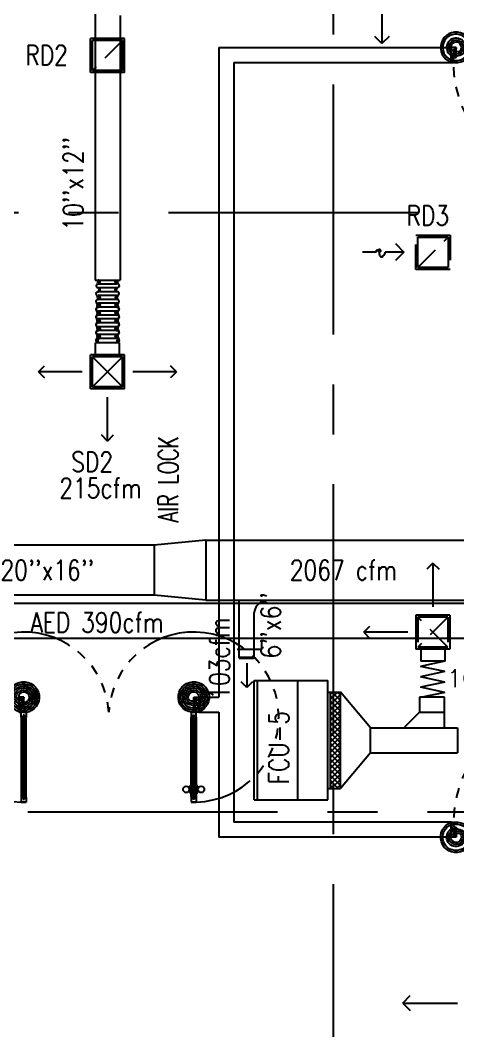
# Model space of a CAD drawing. Extents: x 417866029 to 417866302, y 43498040 to 43498122.
# Drawn here: x 417866048 to 417866052.38, y 43498075.72 to 43498085.83 of the extents above; entities that cross this region are included whole.
import ezdxf
from ezdxf.enums import TextEntityAlignment as Align

# ---------------------------------------------------------------- set-up
doc = ezdxf.new("R2010")
doc.units = 0
doc.header["$MEASUREMENT"] = 0
doc.linetypes.add('CENTERX2', pattern=[4, 2.5, -0.5, 0.5, -0.5])
doc.linetypes.add('HIDDEN', pattern=[0.375, 0.25, -0.125])
for name, color, linetype in [('AXES', 11, 'CENTERX2'), ('DOOR', 9, 'CONTINUOUS'), ('DUCT', 6, 'CONTINUOUS'), ('EXDUCT', 10, 'CONTINUOUS'), ('FCU', 6, 'CONTINUOUS'), ('FLX', 2, 'CONTINUOUS'), ('M-AC-FLEX', 7, 'CONTINUOUS'), ('M-EGU.', 2, 'CONTINUOUS'), ('M-TEXT', 2, 'CONTINUOUS'), ('SHAFT', 9, 'CONTINUOUS'), ('WALL', 9, 'CONTINUOUS')]:
    doc.layers.add(name, color=color, linetype=linetype)
doc.styles.add('ROMANS', font='ROMANS.shx', dxfattribs={"width": 0.6})

# ---------------------------------------------------------------- blocks, each defined once
blk = doc.blocks.new('A$C272A55A0')
at = {"layer": 'DOOR', "color": 0, "linetype": 'ByBlock'}
for p, q in [((0, 900), (0, 1050)), ((50, 1050), (0, 1050)), ((50, 950), (50, 1050)), ((1750, 950), (1750, 1050)), ((1750, 1050), (1800, 1050)), ((1800, 1050), (1800, 900)), ((25, 950), (50, 950)), ((25, 900), (25, 950)), ((1775, 950), (1750, 950)), ((1775, 900), (1775, 950)), ((0, 900), (25, 900)), ((75, 900), (25, 900)), ((25, 850), (25, 900)), ((42, 850), (25, 850)), ((58, 870), (42, 870)), ((42, 870), (42, 850)), ((58, 850), (58, 870)), ((75, 850), (58, 850)), ((75, 900), (75, 850)), ((1725, 900), (1775, 900)), ((1725, 900), (1725, 850)), ((1725, 850), (1742, 850)), ((1742, 870), (1758, 870)), ((1742, 850), (1742, 870)), ((1758, 870), (1758, 850)), ((1758, 850), (1775, 850)), ((1800, 900), (1775, 900)), ((1775, 850), (1775, 900)), ((1718, 160), (1709, 160)), ((1709, 95), (1709, 160)), ((1725, 173), (1718, 173)), ((1718, 173), (1718, 83)), ((1718, 95), (1718, 160)), ((1775, 173), (1782, 173)), ((1782, 173), (1782, 83)), ((1782, 160), (1791, 160)), ((1782, 95), (1782, 160)), ((1791, 95), (1791, 160)), ((25, 50), (42, 50)), ((25, 50), (25, 0)), ((25, 0), (75, 0)), ((75, 0), (25, 0)), ((42, 50), (42, 30)), ((42, 30), (58, 30)), ((58, 50), (75, 50)), ((58, 50), (58, 30)), ((75, 50), (75, 0)), ((1718, 95), (1709, 95)), ((1725, 83), (1718, 83)), ((1742, 50), (1725, 50)), ((1725, 50), (1725, 0)), ((1775, 0), (1725, 0)), ((1725, 0), (1775, 0)), ((1742, 50), (1742, 30)), ((1758, 30), (1742, 30)), ((1775, 50), (1758, 50)), ((1758, 50), (1758, 30)), ((1775, 83), (1782, 83)), ((1775, 50), (1775, 0)), ((1782, 95), (1791, 95))]:
    blk.add_line(p, q, dxfattribs=at)
at = {"layer": 'DOOR', "color": 9, "linetype": 'ByBlock'}
for p, q in [((50, 1050), (0, 1010)), ((50, 1050), (0, 937)), ((50, 1050), (37, 950)), ((1750, 1050), (1800, 1010)), ((1750, 1050), (1800, 937)), ((1750, 1050), (1763, 950))]:
    blk.add_line(p, q, dxfattribs=at)
at = {"layer": 'DOOR', "linetype": 'ByBlock'}
for p, q in [((25, 850), (25, 50)), ((42, 850), (42, 50)), ((58, 850), (58, 50)), ((75, 50), (75, 850)), ((1725, 50), (1725, 850)), ((1742, 850), (1742, 50)), ((1758, 850), (1758, 50)), ((1775, 850), (1775, 50))]:
    blk.add_line(p, q, dxfattribs=at)
at = {"layer": 'DOOR', "color": 0, "linetype": 'ByBlock'}
for centre in [(1676, 128), (1824, 128)]:
    blk.add_circle(centre, 32.4, dxfattribs=at)
at = {"layer": 'DOOR', "color": 9, "linetype": 'ByBlock'}
for centre, radius, start, end in [((50, 1050), 54.4, 203.2074, 270), ((50, 1050), 34.4, 180, 270), ((50, 1050), 14.4, 180, 270), ((1750, 1050), 14.4, 270, 0), ((1750, 1050), 34.4, 270, 0), ((1750, 1050), 54.4, 270, 336.7926), ((50, 1050), 74.4, 227.7764, 270), ((50, 1050), 94.4, 238.0182, 270), ((50, 1050), 114, 244.0838, 257.3774), ((50, 1050), 134, 248.1598, 259.28), ((1750, 1050), 74.4, 270, 312.2236), ((1750, 1050), 94.4, 270, 301.9818), ((1750, 1050), 114, 282.6226, 295.9162), ((1750, 1050), 134, 280.72, 291.8402), ((50, 1050), 154, 251.1053, 256.2858), ((1750, 1050), 154, 283.7142, 288.8947)]:
    blk.add_arc(centre, radius, start, end, dxfattribs=at)
at = {"layer": 'DOOR', "linetype": 'HIDDEN', "ltscale": 0.5}
for centre, start, end in [((50, 851), 268.3174, 3.2965), ((1750, 851), 176.7035, 271.6826)]:
    blk.add_arc(centre, 851, start, end, dxfattribs=at)
at = {"layer": 'WALL', "linetype": 'ByBlock'}
blk.add_line((1800, 900), (1800, 1050), dxfattribs=at)
blk = doc.blocks.new('DOOR100')
at = {"layer": 'DOOR', "color": 7, "linetype": 'ByBlock'}
for p, q in [((-82, 1128), (-82, 1218)), ((-75, 1218), (-82, 1218)), ((-75, 1250), (-75, 1300)), ((-75, 1300), (-25, 1300)), ((-25, 1300), (-75, 1300)), ((-58, 1250), (-75, 1250)), ((-58, 1250), (-58, 1270)), ((-42, 1270), (-58, 1270)), ((-42, 1250), (-42, 1270)), ((-25, 1250), (-42, 1250)), ((-25, 1250), (-25, 1300)), ((-25, 1218), (-18, 1218)), ((-18, 1128), (-18, 1218)), ((-91, 1205), (-91, 1140)), ((-82, 1205), (-91, 1205)), ((-82, 1140), (-91, 1140)), ((-82, 1205), (-82, 1140)), ((-75, 1128), (-82, 1128)), ((-25, 1128), (-18, 1128)), ((-18, 1205), (-18, 1140)), ((-18, 1205), (-9, 1205)), ((-18, 1140), (-9, 1140)), ((-9, 1205), (-9, 1140)), ((-1200, 0), (-1200, 150)), ((-1200, 150), (-1175, 150)), ((-1200, 150), (-1200, 0)), ((-1150, 0), (-1200, 114)), ((-1175, 150), (-1175, 100)), ((-75, 200), (-58, 200)), ((-75, 150), (-75, 200)), ((-75, 150), (-25, 150)), ((-58, 200), (-58, 180)), ((-58, 180), (-42, 180)), ((-50, 0), (0, 114)), ((-42, 200), (-25, 200)), ((-42, 180), (-42, 200)), ((-25, 200), (-25, 150)), ((0, 150), (-25, 150)), ((-25, 150), (-25, 100)), ((0, 0), (0, 150)), ((0, 150), (0, 0)), ((-1150, 0), (-1200, 40)), ((-1150, 0), (-1200, 0)), ((-1175, 100), (-1150, 100)), ((-1150, 0), (-1163, 100)), ((-1150, 100), (-1150, 0)), ((-50, 100), (-50, 0)), ((-50, 0), (-37, 100)), ((-25, 100), (-50, 100)), ((-50, 0), (0, 40)), ((-50, 0), (0, 0))]:
    blk.add_line(p, q, dxfattribs=at)
at = {"layer": 'DOOR', "linetype": 'ByBlock'}
for p, q in [((-75, 1250), (-75, 200)), ((-58, 200), (-58, 1250)), ((-42, 200), (-42, 1250)), ((-25, 200), (-25, 1250))]:
    blk.add_line(p, q, dxfattribs=at)
at = {"layer": 'DOOR', "color": 7, "linetype": 'ByBlock'}
for centre in [(-124, 1173), (24, 1173)]:
    blk.add_circle(centre, 32.4, dxfattribs=at)
at = {"layer": 'DOOR', "linetype": 'HIDDEN', "ltscale": 0.5}
blk.add_arc((-25, 150), 1150, 90, 180, dxfattribs=at)
at = {"layer": 'DOOR', "color": 7, "linetype": 'ByBlock'}
for centre, radius, start, end in [((-1150, 0), 154, 103.7142, 108.8947), ((-1150, 0), 134, 100.72, 111.8402), ((-50, 0), 134, 68.1598, 79.28), ((-50, 0), 114, 64.0838, 77.3774), ((-50, 0), 154, 71.1053, 76.2858), ((-1150, 0), 94.4, 90, 121.9818), ((-1150, 0), 74.4, 90, 132.2236), ((-1150, 0), 54.4, 90, 156.7926), ((-1150, 0), 34.4, 90, 180), ((-1150, 0), 14.4, 90, 180), ((-50, 0), 94.4, 58.0182, 90), ((-50, 0), 74.4, 47.7764, 90), ((-50, 0), 54.4, 23.2074, 90), ((-50, 0), 34.4, 0, 90), ((-50, 0), 14.4, 0, 90)]:
    blk.add_arc(centre, radius, start, end, dxfattribs=at)

msp = doc.modelspace()

# ---------------------------------------------------------------- linework, layer by layer
at = {"layer": 'AXES'}
for p, q in [((417866051.134, 43498046.686), (417866051.134, 43498105.506)), ((417866029.482, 43498083.906), (417866098.574, 43498083.906)), ((417866098.574, 43498077.906), (417866029.482, 43498077.906))]:
    msp.add_line(p, q, dxfattribs=at)
at = {"layer": 'DUCT', "linetype": 'ByBlock'}
for p, q in [((417866048.747, 43498086.735), (417866048.747, 43498083.229)), ((417866048.997, 43498085.875), (417866048.997, 43498083.229)), ((417866048.747, 43498083.229), (417866048.997, 43498083.229)), ((417866049.34, 43498080.578), (417866044.931, 43498080.578)), ((417866049.855, 43498080.628), (417866049.34, 43498080.578)), ((417866049.34, 43498080.578), (417866049.34, 43498080.078)), ((417866049.855, 43498080.628), (417866058.034, 43498080.628)), ((417866049.855, 43498080.628), (417866049.855, 43498080.028)), ((417866049.34, 43498080.078), (417866044.931, 43498080.078)), ((417866049.855, 43498080.028), (417866049.34, 43498080.078)), ((417866049.855, 43498080.028), (417866059.007, 43498080.028)), ((417866050.19, 43498079.446), (417866050.19, 43498080.028)), ((417866050.369, 43498079.973), (417866050.422, 43498080.026)), ((417866050.34, 43498079.446), (417866050.34, 43498079.902)), ((417866050.417, 43498079.537), (417866050.417, 43498079.612)), ((417866050.168, 43498079.537), (417866050.417, 43498079.537)), ((417866050.19, 43498079.455), (417866050.34, 43498079.455)), ((417866050.19, 43498079.446), (417866050.34, 43498079.446)), ((417866051.502, 43498078.75), (417866051.202, 43498079.108)), ((417866051.995, 43498079.058), (417866051.995, 43498078.908)), ((417866052.245, 43498079.058), (417866051.995, 43498079.058)), ((417866052.245, 43498078.758), (417866052.245, 43498079.058)), ((417866051.845, 43498078.758), (417866051.995, 43498078.908)), ((417866051.995, 43498078.908), (417866052.245, 43498078.908)), ((417866051.502, 43498078.75), (417866052.372, 43498078.75)), ((417866051.502, 43498078.5), (417866051.502, 43498078.75)), ((417866052.372, 43498078.75), (417866052.372, 43498078.5)), ((417866051.502, 43498078.5), (417866051.202, 43498078.143)), ((417866051.502, 43498078.5), (417866052.372, 43498078.5))]:
    msp.add_line(p, q, dxfattribs=at)
at = {"layer": 'DUCT', "color": 2, "linetype": 'ByBlock'}
for p, q in [((417866052.247, 43498079.416), (417866052.002, 43498079.364)), ((417866052.247, 43498079.312), (417866052.002, 43498079.364)), ((417866052.247, 43498079.312), (417866052.002, 43498079.26)), ((417866052.247, 43498079.208), (417866052.002, 43498079.26)), ((417866052.247, 43498079.208), (417866052.002, 43498079.156)), ((417866052.247, 43498079.104), (417866052.002, 43498079.156)), ((417866052.247, 43498079.104), (417866052.002, 43498079.052))]:
    msp.add_line(p, q, dxfattribs=at)
at = {"layer": 'DUCT', "color": 11}
for p, q in [((417866051.174, 43498079.108), (417866051.102, 43498079.035)), ((417866051.121, 43498079.108), (417866051.102, 43498079.088)), ((417866051.202, 43498079.082), (417866051.102, 43498078.982)), ((417866051.202, 43498078.969), (417866051.102, 43498079.069)), ((417866051.202, 43498079.022), (417866051.116, 43498079.108)), ((417866051.202, 43498079.075), (417866051.169, 43498079.108)), ((417866051.202, 43498079.029), (417866051.102, 43498078.929)), ((417866051.202, 43498078.916), (417866051.102, 43498079.016)), ((417866051.202, 43498078.976), (417866051.102, 43498078.876)), ((417866051.202, 43498078.863), (417866051.102, 43498078.963)), ((417866051.202, 43498078.923), (417866051.102, 43498078.823)), ((417866051.202, 43498078.81), (417866051.102, 43498078.91)), ((417866051.202, 43498078.87), (417866051.102, 43498078.77)), ((417866051.202, 43498078.757), (417866051.102, 43498078.857)), ((417866051.202, 43498078.817), (417866051.102, 43498078.717)), ((417866051.202, 43498078.704), (417866051.102, 43498078.804)), ((417866051.202, 43498078.764), (417866051.102, 43498078.664)), ((417866051.202, 43498078.651), (417866051.102, 43498078.751)), ((417866051.202, 43498078.711), (417866051.102, 43498078.611)), ((417866051.202, 43498078.598), (417866051.102, 43498078.698)), ((417866051.202, 43498078.658), (417866051.102, 43498078.558)), ((417866051.202, 43498078.545), (417866051.102, 43498078.645)), ((417866051.202, 43498078.605), (417866051.102, 43498078.505)), ((417866051.202, 43498078.492), (417866051.102, 43498078.592)), ((417866051.202, 43498078.552), (417866051.102, 43498078.452)), ((417866051.202, 43498078.439), (417866051.102, 43498078.539)), ((417866051.202, 43498078.499), (417866051.102, 43498078.399)), ((417866051.202, 43498078.386), (417866051.102, 43498078.486)), ((417866051.202, 43498078.446), (417866051.102, 43498078.346)), ((417866051.202, 43498078.333), (417866051.102, 43498078.433)), ((417866051.202, 43498078.393), (417866051.102, 43498078.293)), ((417866051.202, 43498078.28), (417866051.102, 43498078.38)), ((417866051.202, 43498078.339), (417866051.102, 43498078.239)), ((417866051.202, 43498078.227), (417866051.102, 43498078.327)), ((417866051.202, 43498078.286), (417866051.102, 43498078.186)), ((417866051.202, 43498078.174), (417866051.102, 43498078.274)), ((417866051.18, 43498078.143), (417866051.102, 43498078.221)), ((417866051.127, 43498078.143), (417866051.102, 43498078.168)), ((417866051.202, 43498078.233), (417866051.111, 43498078.143)), ((417866051.202, 43498078.18), (417866051.164, 43498078.143))]:
    msp.add_line(p, q, dxfattribs=at)
at = {"layer": 'DUCT', "linetype": 'ByBlock'}
msp.add_arc((417866050.44, 43498079.902), 0.1, 135.0297, 180, dxfattribs=at)
at = {"layer": 'EXDUCT', "linetype": 'ByBlock'}
for p, q in [((417866047.534, 43498079.996), (417866058.861, 43498079.996)), ((417866047.534, 43498079.646), (417866058.602, 43498079.646))]:
    msp.add_line(p, q, dxfattribs=at)
at = {"layer": 'FCU', "color": 6}
for p, q in [((417866050.34, 43498078.028), (417866050.34, 43498079.222)), ((417866050.34, 43498079.222), (417866051.077, 43498079.222)), ((417866050.777, 43498078.028), (417866050.777, 43498079.222)), ((417866051.077, 43498078.028), (417866051.077, 43498079.222)), ((417866050.34, 43498078.028), (417866051.077, 43498078.028))]:
    msp.add_line(p, q, dxfattribs=at)
at = {"layer": 'FCU', "color": 3}
for p, q in [((417866050.372, 43498078.028), (417866050.372, 43498079.222)), ((417866051.077, 43498079.108), (417866051.202, 43498079.108)), ((417866051.102, 43498078.143), (417866051.102, 43498079.108)), ((417866051.202, 43498078.143), (417866051.202, 43498079.108)), ((417866051.077, 43498078.143), (417866051.202, 43498078.143))]:
    msp.add_line(p, q, dxfattribs=at)
at = {"layer": 'FLX'}
for p, q in [((417866050.265, 43498079.398), (417866050.265, 43498079.153)), ((417866050.265, 43498079.153), (417866050.208, 43498079.21)), ((417866050.321, 43498079.21), (417866050.265, 43498079.153))]:
    msp.add_line(p, q, dxfattribs=at)
at = {"layer": 'M-AC-FLEX', "color": 11}
for p, q in [((417866048.968, 43498083.19), (417866048.777, 43498083.19)), ((417866048.968, 43498083.152), (417866048.777, 43498083.152)), ((417866048.968, 43498083.152), (417866048.777, 43498083.152)), ((417866048.968, 43498083.113), (417866048.777, 43498083.113)), ((417866048.968, 43498083.113), (417866048.777, 43498083.113)), ((417866048.968, 43498083.075), (417866048.777, 43498083.075)), ((417866048.968, 43498083.036), (417866048.777, 43498083.036)), ((417866048.968, 43498082.997), (417866048.777, 43498082.997)), ((417866048.968, 43498082.958), (417866048.777, 43498082.958)), ((417866048.968, 43498082.919), (417866048.777, 43498082.919)), ((417866048.968, 43498082.88), (417866048.777, 43498082.88)), ((417866048.968, 43498082.841), (417866048.777, 43498082.841)), ((417866048.968, 43498082.802), (417866048.777, 43498082.802)), ((417866048.968, 43498082.763), (417866048.777, 43498082.763)), ((417866048.968, 43498082.724), (417866048.777, 43498082.724)), ((417866048.968, 43498082.685), (417866048.777, 43498082.685)), ((417866048.968, 43498082.646), (417866048.777, 43498082.646))]:
    msp.add_line(p, q, dxfattribs=at)
at = {"layer": 'M-AC-FLEX'}
for points in [[(417866048.777, 43498083.229, -1), (417866048.777, 43498083.19, 1.018005), (417866048.777, 43498083.152)], [(417866048.968, 43498083.229, 1), (417866048.968, 43498083.19, -1.018005), (417866048.968, 43498083.152)], [(417866048.777, 43498082.958, 1), (417866048.777, 43498082.997, -1), (417866048.777, 43498083.036, 1), (417866048.777, 43498083.075, -1.018005), (417866048.777, 43498083.113)], [(417866048.968, 43498082.958, -1), (417866048.968, 43498082.997, 1), (417866048.968, 43498083.036, -1), (417866048.968, 43498083.075, 1.018005), (417866048.968, 43498083.113)], [(417866048.777, 43498082.997, -1), (417866048.777, 43498082.958, 1), (417866048.777, 43498082.919)], [(417866048.968, 43498082.997, 1), (417866048.968, 43498082.958, -1), (417866048.968, 43498082.919)], [(417866048.777, 43498082.88, 1), (417866048.777, 43498082.919, -1), (417866048.777, 43498082.958)], [(417866048.777, 43498082.919, -1), (417866048.777, 43498082.88, 1), (417866048.777, 43498082.841)], [(417866048.968, 43498082.88, -1), (417866048.968, 43498082.919, 1), (417866048.968, 43498082.958)], [(417866048.968, 43498082.919, 1), (417866048.968, 43498082.88, -1), (417866048.968, 43498082.841)], [(417866048.777, 43498082.802, 1), (417866048.777, 43498082.841, -1), (417866048.777, 43498082.88)], [(417866048.777, 43498082.841, -1), (417866048.777, 43498082.802, 1), (417866048.777, 43498082.763)], [(417866048.777, 43498082.724, 1), (417866048.777, 43498082.763, -1), (417866048.777, 43498082.802)], [(417866048.968, 43498082.802, -1), (417866048.968, 43498082.841, 1), (417866048.968, 43498082.88)], [(417866048.968, 43498082.841, 1), (417866048.968, 43498082.802, -1), (417866048.968, 43498082.763, 0.000618), (417866048.968, 43498082.763, 0.000618)], [(417866048.968, 43498082.724, -1), (417866048.968, 43498082.763, 1), (417866048.968, 43498082.802, -0.000618), (417866048.968, 43498082.802, -0.000618)], [(417866048.777, 43498082.763, -1), (417866048.777, 43498082.724, 1), (417866048.777, 43498082.685)], [(417866048.777, 43498082.646, 1), (417866048.777, 43498082.685, -1), (417866048.777, 43498082.724)], [(417866048.968, 43498082.763, 1), (417866048.968, 43498082.724, -1), (417866048.968, 43498082.685)], [(417866048.968, 43498082.646, -1), (417866048.968, 43498082.685, 1), (417866048.968, 43498082.724)], [(417866048.777, 43498082.685, -1), (417866048.777, 43498082.646, 1), (417866048.777, 43498082.607)], [(417866048.784, 43498082.647, -0.100539), (417866048.777, 43498082.646, 1), (417866048.777, 43498082.607)], [(417866048.784, 43498082.605, 0.100539), (417866048.777, 43498082.607, -1), (417866048.777, 43498082.646)], [(417866048.79, 43498082.601, 0.195572), (417866048.777, 43498082.607, -1), (417866048.777, 43498082.646)], [(417866048.968, 43498082.685, 1), (417866048.968, 43498082.646, -1), (417866048.968, 43498082.607)], [(417866048.954, 43498082.601, -0.195572), (417866048.968, 43498082.607, 1), (417866048.968, 43498082.646)], [(417866048.964, 43498082.607, 1.091277), (417866048.968, 43498082.646)], [(417866048.964, 43498082.645, -1.091277), (417866048.968, 43498082.607)]]:
    msp.add_lwpolyline(points, format="xyb", dxfattribs=at)
for centre, start, end in [((417866048.777, 43498083.132), 298.4314, 90.0178), ((417866048.777, 43498083.132), 298.4314, 90.0178), ((417866048.777, 43498083.132), 269.9822, 61.5686), ((417866048.777, 43498083.132), 269.9822, 61.5686), ((417866048.968, 43498083.132), 90, 241.5686), ((417866048.968, 43498083.132), 118.4314, 270)]:
    msp.add_arc(centre, 0.0195, start, end, dxfattribs=at)
at = {"layer": 'M-EGU.'}
for p, q in [((417866051.618, 43498085.984), (417866051.618, 43498085.597)), ((417866048.701, 43498085.306), (417866048.701, 43498085.647)), ((417866049.042, 43498085.647), (417866048.701, 43498085.647)), ((417866048.721, 43498085.326), (417866048.721, 43498085.627)), ((417866049.022, 43498085.627), (417866048.721, 43498085.627)), ((417866049.022, 43498085.326), (417866049.022, 43498085.627)), ((417866049.042, 43498085.306), (417866049.042, 43498085.647)), ((417866051.618, 43498085.597), (417866051.548, 43498085.668)), ((417866051.689, 43498085.668), (417866051.618, 43498085.597)), ((417866049.022, 43498085.326), (417866048.721, 43498085.326)), ((417866049.042, 43498085.306), (417866048.701, 43498085.306)), ((417866051.975, 43498083.354), (417866051.975, 43498083.659)), ((417866051.975, 43498083.659), (417866052.28, 43498083.659)), ((417866052.28, 43498083.659), (417866052.28, 43498083.354)), ((417866051.553, 43498083.51), (417866051.423, 43498083.51)), ((417866051.837, 43498083.51), (417866051.649, 43498083.51)), ((417866051.752, 43498083.594), (417866051.837, 43498083.51)), ((417866051.837, 43498083.51), (417866051.752, 43498083.425)), ((417866052.28, 43498083.354), (417866051.975, 43498083.354)), ((417866048.992, 43498082.601), (417866048.752, 43498082.601)), ((417866048.752, 43498082.481), (417866048.752, 43498082.601)), ((417866048.992, 43498082.481), (417866048.992, 43498082.601)), ((417866048.701, 43498082.14), (417866048.701, 43498082.481)), ((417866049.042, 43498082.481), (417866048.701, 43498082.481)), ((417866049.022, 43498082.16), (417866048.721, 43498082.461)), ((417866049.022, 43498082.461), (417866048.721, 43498082.16)), ((417866048.721, 43498082.16), (417866048.721, 43498082.461)), ((417866049.022, 43498082.461), (417866048.721, 43498082.461)), ((417866049.022, 43498082.16), (417866049.022, 43498082.461)), ((417866049.042, 43498082.14), (417866049.042, 43498082.481)), ((417866048.18, 43498082.311), (417866048.241, 43498082.372)), ((417866048.619, 43498082.311), (417866048.18, 43498082.311)), ((417866048.18, 43498082.311), (417866048.241, 43498082.25)), ((417866049.563, 43498082.311), (417866049.124, 43498082.311)), ((417866049.563, 43498082.311), (417866049.502, 43498082.372)), ((417866049.563, 43498082.311), (417866049.502, 43498082.25)), ((417866049.042, 43498082.14), (417866048.701, 43498082.14)), ((417866049.022, 43498082.16), (417866048.721, 43498082.16)), ((417866048.872, 43498081.619), (417866048.872, 43498082.058)), ((417866048.872, 43498081.619), (417866048.81, 43498081.681)), ((417866048.872, 43498081.619), (417866048.933, 43498081.681)), ((417866052.127, 43498080.398), (417866052.066, 43498080.337)), ((417866052.127, 43498080.398), (417866052.127, 43498079.959)), ((417866052.127, 43498080.398), (417866052.189, 43498080.337)), ((417866051.957, 43498079.877), (417866051.957, 43498079.536)), ((417866052.298, 43498079.877), (417866051.957, 43498079.877)), ((417866052.298, 43498079.877), (417866052.298, 43498079.536)), ((417866051.436, 43498079.706), (417866051.497, 43498079.768)), ((417866051.875, 43498079.706), (417866051.436, 43498079.706)), ((417866051.436, 43498079.706), (417866051.497, 43498079.645)), ((417866052.298, 43498079.536), (417866051.957, 43498079.536)), ((417866052.007, 43498079.536), (417866052.007, 43498079.416)), ((417866052.247, 43498079.536), (417866052.247, 43498079.416)), ((417866052.247, 43498079.416), (417866052.007, 43498079.416)), ((417866051.825, 43498075.996), (417866051.901, 43498076.072)), ((417866051.825, 43498075.996), (417866052.373, 43498075.996)), ((417866051.825, 43498075.996), (417866051.901, 43498075.92))]:
    msp.add_line(p, q, dxfattribs=at)
at = {"layer": 'M-EGU.', "linetype": 'HIDDEN'}
for p, q in [((417866049.022, 43498085.627), (417866048.721, 43498085.326)), ((417866051.955, 43498083.334), (417866051.955, 43498083.679)), ((417866051.955, 43498083.679), (417866052.3, 43498083.679)), ((417866051.975, 43498083.354), (417866052.28, 43498083.659)), ((417866052.3, 43498083.679), (417866052.3, 43498083.334)), ((417866052.3, 43498083.334), (417866051.955, 43498083.334)), ((417866052.278, 43498079.857), (417866051.977, 43498079.556)), ((417866052.278, 43498079.556), (417866051.977, 43498079.857)), ((417866051.977, 43498079.857), (417866051.977, 43498079.556)), ((417866052.278, 43498079.857), (417866051.977, 43498079.857)), ((417866052.278, 43498079.857), (417866052.278, 43498079.556)), ((417866052.278, 43498079.556), (417866051.977, 43498079.556))]:
    msp.add_line(p, q, dxfattribs=at)
at = {"layer": 'M-EGU.'}
msp.add_lwpolyline([(417866051.553, 43498083.51, -0.1324), (417866051.567, 43498083.529, -0.15664), (417866051.585, 43498083.537, -0.736612), (417866051.6, 43498083.499, 0.774232), (417866051.617, 43498083.462, 0.203349), (417866051.642, 43498083.479, 0.193808), (417866051.649, 43498083.51)], format="xyb", dxfattribs=at)
at = {"layer": 'WALL'}
for p, q in [((417866049.984, 43498085.556), (417866052.309, 43498085.556)), ((417866049.984, 43498085.556), (417866049.984, 43498079.056)), ((417866052.309, 43498085.556), (417866052.309, 43498085.406)), ((417866050.134, 43498085.406), (417866050.134, 43498077.806)), ((417866050.134, 43498085.406), (417866052.309, 43498085.406)), ((417866049.784, 43498079.056), (417866049.984, 43498079.056)), ((417866049.784, 43498078.906), (417866049.984, 43498078.906)), ((417866049.984, 43498078.906), (417866049.984, 43498077.656)), ((417866052.309, 43498077.806), (417866050.134, 43498077.806)), ((417866052.309, 43498077.806), (417866052.309, 43498077.656)), ((417866052.309, 43498077.656), (417866049.984, 43498077.656))]:
    msp.add_line(p, q, dxfattribs=at)
at = {"layer": 'WALL', "linetype": 'ByBlock'}
msp.add_line((417866049.784, 43498079.056), (417866049.784, 43498078.906), dxfattribs=at)

# ---------------------------------------------------------------- block references
at = {"layer": 'DOOR', "xscale": -0.0009999871253967285, "yscale": 0.001000002026557922, "zscale": 0.001, "rotation": 180}
msp.add_blockref('DOOR100', (417866053.509, 43498085.556), dxfattribs=at)
at = {"layer": 'DOOR', "color": 0, "linetype": 'ByBlock', "xscale": 0.0009999871253967285, "yscale": 0.001000002026557922, "zscale": 0.001}
msp.add_blockref('A$C272A55A0', (417866047.984, 43498078.006), dxfattribs=at)
at = {"layer": 'DOOR', "xscale": 0.0009999871253967285, "yscale": 0.001000002026557922, "zscale": 0.001}
msp.add_blockref('DOOR100', (417866053.509, 43498077.656), dxfattribs=at)

# ---------------------------------------------------------------- texts
at = {"layer": 'M-TEXT', "style": 'ROMANS', "width": 0.8}
for s, p in [('RD2', (417866048.049, 43498085.38)), ('RD3', (417866051.864, 43498083.775)), ('SD2', (417866048.509, 43498081.31)), ('215cfm', (417866048.389, 43498081.049)), ("20''x16''", (417866047.801, 43498080.228)), ('2067 cfm', (417866050.696, 43498080.228)), ('AED 390cfm', (417866048.101, 43498079.705))]:
    msp.add_text(s, height=0.2, dxfattribs=at).set_placement(p)
for s, p in [("10''x12''", (417866048.629, 43498083.725)), ("6''x6''", (417866050.605, 43498079.444)), ('103cfm', (417866050.091, 43498079.032)), ('FCU-5', (417866050.686, 43498078.184))]:
    msp.add_text(s, height=0.2, rotation=90, dxfattribs=at).set_placement(p)
at = {"layer": 'M-TEXT', "style": 'ROMANS'}
msp.add_text("10''%%c", height=0.175, dxfattribs=at).set_placement((417866052.269, 43498079.158))
at = {"layer": 'SHAFT', "style": 'ROMANS', "width": 0.7}
msp.add_text('AIR LOCK', height=0.2, rotation=90, dxfattribs=at).set_placement((417866049.479, 43498081.238), align=Align.MIDDLE)

doc.saveas('drawing.dxf')
